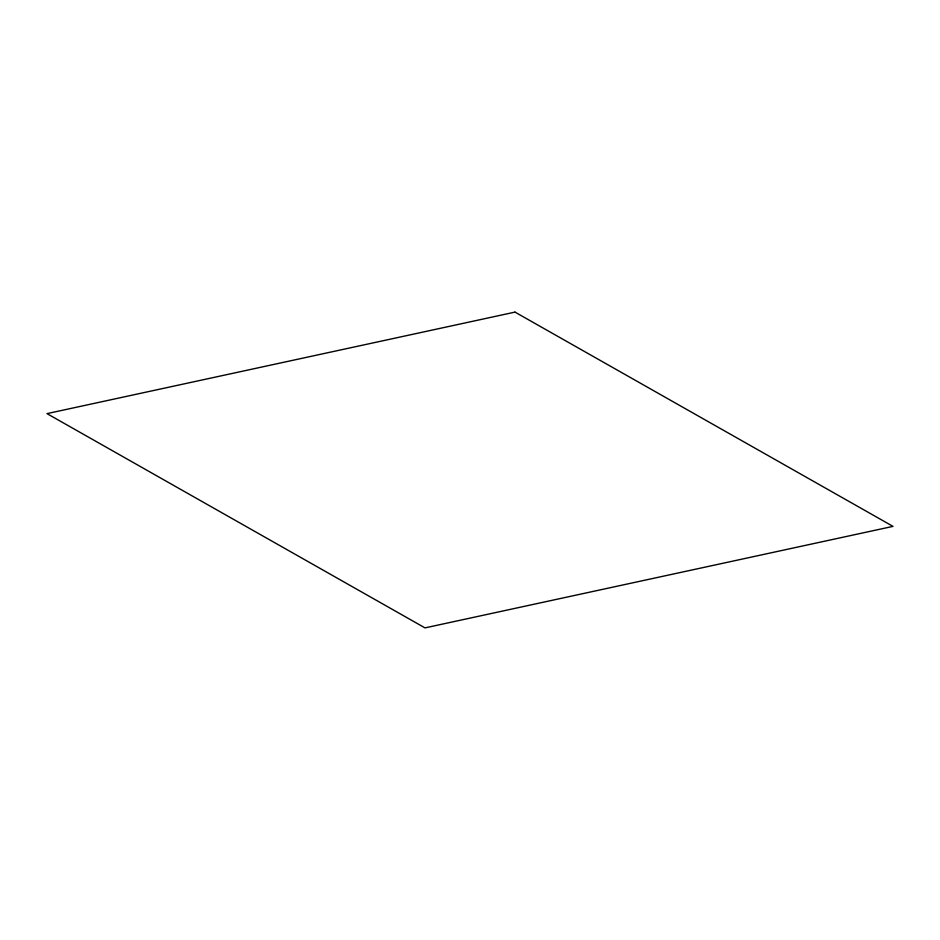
<?xml version="1.0" encoding="UTF-8"?>
<svg xmlns="http://www.w3.org/2000/svg" width="940" height="940" viewBox="0 0 940 940"><rect width="100%" height="100%" fill="white"/><g stroke="black" fill="none" stroke-linecap="round" stroke-linejoin="round"><path stroke-width="1.41" d="M515.003 312.115L47 413.623L424.998 627.885L893 526.377L515.003 312.115"/></g></svg>
